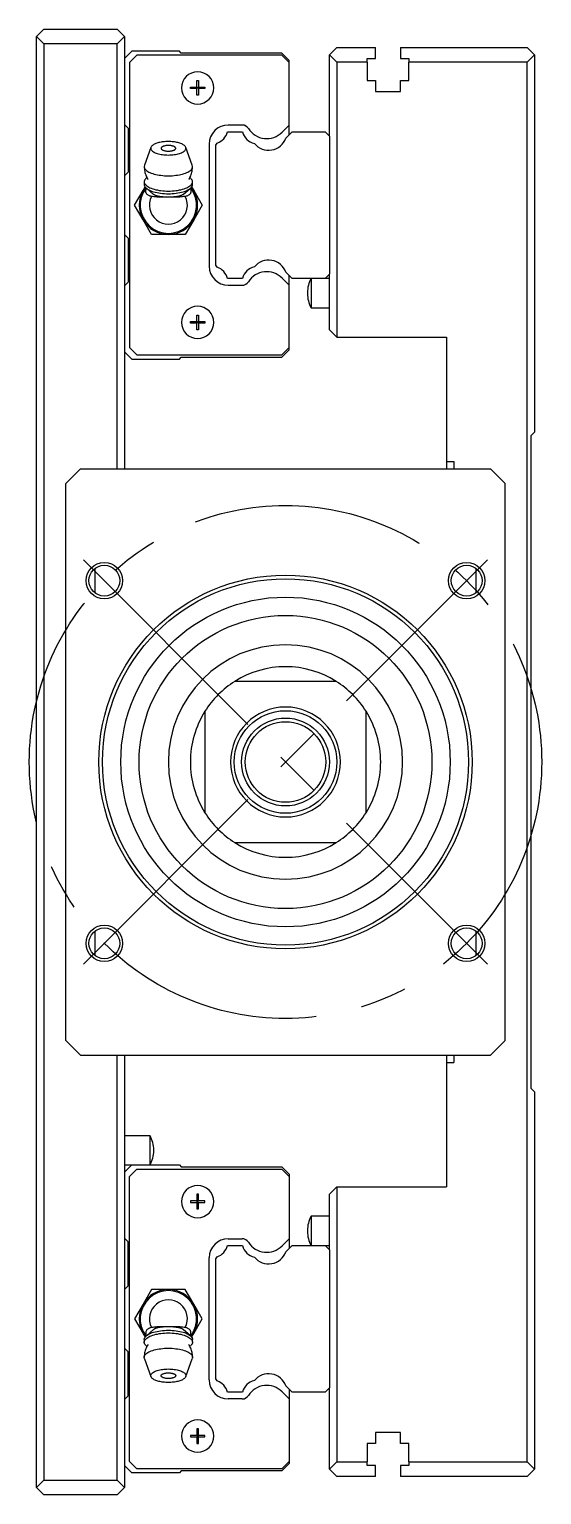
# Model space of a CAD drawing. Extents: x -20 to 920, y -365 to 120.
# Drawn here: x 849.8 to 919.8, y -100 to 100 of the extents above; entities that cross this region are included whole.
import ezdxf

# ---------------------------------------------------------------- set-up
doc = ezdxf.new("R2010")
doc.units = 0
doc.linetypes.add('CENTER', pattern=[50.8, 31.75, -6.35, 6.35, -6.35])
doc.layers.get('0').update_dxf_attribs({"linetype": 'CONTINUOUS'})
doc.layers.add('CENTER', color=1, linetype='CENTER')

msp = doc.modelspace()

# ---------------------------------------------------------------- linework, layer by layer
at = {"color": 7, "linetype": 'CONTINUOUS'}
for p, q in [((851.79, 100), (850.79, 99)), ((850.79, -99), (850.79, 99)), ((850.79, 99), (851.79, 98)), ((851.79, 100), (861.79, 100)), ((862.79, 99), (861.79, 100)), ((861.79, 98), (862.79, 99)), ((862.79, 99), (862.79, 40)), ((861.79, 98), (851.79, 98)), ((851.79, 98), (851.79, -98)), ((861.79, 40), (861.79, 98)), ((863.79, 97), (862.79, 96)), ((864.49, 96.45), (863.49, 95.45)), ((870.29, 97), (863.79, 97)), ((884.29, 96.45), (864.49, 96.45)), ((870.54, 96.75), (870.29, 97)), ((884.29, 96.75), (870.54, 96.75)), ((885.29, 95.75), (884.29, 96.75)), ((885.29, 95.45), (884.29, 96.45)), ((890.79, 96.5), (891.79, 97.5)), ((890.79, 85.4), (890.79, 96.5)), ((891.79, 95.5), (890.79, 96.5)), ((891.79, 97.5), (897.09, 97.5)), ((895.94, 95.5), (895.94, 96)), ((895.94, 96), (897.09, 96)), ((897.09, 96), (897.09, 97.5)), ((900.49, 97.5), (917.79, 97.5)), ((900.49, 97.5), (900.49, 96)), ((900.49, 96), (901.64, 96)), ((901.64, 96), (901.64, 95.5)), ((917.79, 97.5), (918.79, 96.5)), ((918.79, 96.5), (917.79, 95.5)), ((918.79, 96.5), (918.79, 45)), ((863.49, 95.45), (863.49, 56.55)), ((885.29, 95.45), (885.29, 95.75)), ((885.29, 86.92), (885.29, 95.45)), ((895.94, 95.5), (891.79, 95.5)), ((891.79, 95.5), (891.79, 58)), ((895.94, 95.5), (895.94, 93)), ((901.64, 93), (901.64, 95.5)), ((917.79, 95.5), (901.64, 95.5)), ((917.79, -95.5), (917.79, 95.5)), ((871.79, 91.9), (871.79, 92.1)), ((871.79, 92.1), (872.69, 92.1)), ((872.69, 92.1), (872.69, 93)), ((872.69, 93), (872.89, 93)), ((872.69, 92.1), (872.79, 92)), ((872.89, 92.1), (872.79, 92)), ((872.89, 93), (872.89, 92.1)), ((872.89, 92.1), (873.79, 92.1)), ((873.79, 92.1), (873.79, 91.9)), ((895.94, 93), (897.09, 93)), ((897.09, 93), (897.09, 91.5)), ((900.49, 91.5), (900.49, 93)), ((900.49, 93), (901.64, 93)), ((872.69, 91.9), (871.79, 91.9)), ((872.69, 91.9), (872.79, 92)), ((872.69, 91), (872.69, 91.9)), ((872.89, 91), (872.69, 91)), ((872.89, 91.9), (872.79, 92)), ((873.79, 91.9), (872.89, 91.9)), ((872.89, 91.9), (872.89, 91)), ((897.09, 91.5), (900.49, 91.5)), ((862.79, 87), (863.29, 86.5)), ((863.29, 86.5), (863.29, 80.5)), ((876.85, 86), (878.93, 86)), ((878.87, 86.93), (876.96, 86.93)), ((885.29, 86.92), (884.33, 85.95)), ((885.29, 85.6), (885.29, 86.92)), ((885.29, 85.6), (885.69, 86)), ((885.69, 86), (890.19, 86)), ((890.19, 86), (890.79, 85.4)), ((866.48, 84.02), (866.44, 83.95)), ((866.54, 84.08), (866.48, 84.02)), ((866.6, 84.14), (866.54, 84.08)), ((866.68, 84.2), (866.6, 84.14)), ((866.77, 84.25), (866.68, 84.2)), ((866.86, 84.31), (866.77, 84.25)), ((866.97, 84.36), (866.86, 84.31)), ((867.09, 84.41), (866.97, 84.36)), ((867.21, 84.45), (867.09, 84.41)), ((867.35, 84.49), (867.21, 84.45)), ((867.49, 84.53), (867.35, 84.49)), ((867.64, 84.57), (867.49, 84.53)), ((867.79, 84.6), (867.64, 84.57)), ((867.95, 84.62), (867.79, 84.6)), ((868.11, 84.64), (867.95, 84.62)), ((868.02, 84.01), (867.97, 83.98)), ((868.08, 84.03), (868.02, 84.01)), ((868.15, 84.05), (868.08, 84.03)), ((868.28, 84.66), (868.11, 84.64)), ((868.22, 84.07), (868.15, 84.05)), ((868.29, 84.09), (868.22, 84.07)), ((868.45, 84.67), (868.28, 84.66)), ((868.37, 84.11), (868.29, 84.09)), ((868.45, 84.12), (868.37, 84.11)), ((868.62, 84.68), (868.45, 84.67)), ((868.53, 84.13), (868.45, 84.12)), ((868.62, 84.14), (868.53, 84.13)), ((868.79, 84.68), (868.62, 84.68)), ((868.7, 84.14), (868.62, 84.14)), ((868.79, 84.14), (868.7, 84.14)), ((868.96, 84.68), (868.79, 84.68)), ((868.88, 84.14), (868.79, 84.14)), ((868.96, 84.14), (868.88, 84.14)), ((869.13, 84.67), (868.96, 84.68)), ((869.05, 84.13), (868.96, 84.14)), ((869.13, 84.12), (869.05, 84.13)), ((869.3, 84.66), (869.13, 84.67)), ((869.21, 84.11), (869.13, 84.12)), ((869.29, 84.09), (869.21, 84.11)), ((869.36, 84.07), (869.29, 84.09)), ((869.47, 84.64), (869.3, 84.66)), ((869.43, 84.05), (869.36, 84.07)), ((869.5, 84.03), (869.43, 84.05)), ((869.63, 84.62), (869.47, 84.64)), ((869.56, 84.01), (869.5, 84.03)), ((869.61, 83.98), (869.56, 84.01)), ((869.79, 84.6), (869.63, 84.62)), ((869.94, 84.57), (869.79, 84.6)), ((870.09, 84.53), (869.94, 84.57)), ((870.23, 84.49), (870.09, 84.53)), ((870.37, 84.45), (870.23, 84.49)), ((870.49, 84.41), (870.37, 84.45)), ((870.61, 84.36), (870.49, 84.41)), ((870.72, 84.31), (870.61, 84.36)), ((870.81, 84.25), (870.72, 84.31)), ((870.9, 84.2), (870.81, 84.25)), ((870.98, 84.14), (870.9, 84.2)), ((871.04, 84.08), (870.98, 84.14)), ((871.1, 84.02), (871.04, 84.08)), ((871.14, 83.95), (871.1, 84.02)), ((874.36, 84.33), (874.36, 67.67)), ((875.29, 84.2), (875.45, 84.48)), ((875.29, 67.8), (875.29, 84.2)), ((884.84, 85.15), (885.29, 85.6)), ((890.79, 85.4), (890.79, 66.6)), ((866.41, 83.89), (865.52, 81.44)), ((866.41, 83.89), (866.39, 83.81)), ((866.39, 83.81), (866.39, 83.73)), ((866.39, 83.73), (866.41, 83.65)), ((866.44, 83.95), (866.41, 83.89)), ((866.41, 83.65), (866.44, 83.58)), ((866.44, 83.58), (866.49, 83.5)), ((866.49, 83.5), (866.56, 83.42)), ((866.56, 83.42), (866.64, 83.35)), ((866.64, 83.35), (866.74, 83.28)), ((866.74, 83.28), (866.85, 83.22)), ((866.85, 83.22), (866.98, 83.16)), ((866.98, 83.16), (867.12, 83.1)), ((867.12, 83.1), (867.27, 83.05)), ((867.27, 83.05), (867.44, 83)), ((867.44, 83), (867.61, 82.96)), ((867.61, 82.96), (867.8, 82.92)), ((867.81, 83.83), (867.79, 83.79)), ((867.79, 83.79), (867.79, 83.76)), ((867.79, 83.76), (867.79, 83.73)), ((867.79, 83.73), (867.81, 83.69)), ((867.8, 82.92), (867.99, 82.9)), ((867.82, 83.86), (867.81, 83.83)), ((867.81, 83.69), (867.82, 83.66)), ((867.85, 83.89), (867.82, 83.86)), ((867.82, 83.66), (867.85, 83.63)), ((867.88, 83.92), (867.85, 83.89)), ((867.85, 83.63), (867.88, 83.6)), ((867.92, 83.95), (867.88, 83.92)), ((867.88, 83.6), (867.92, 83.57)), ((867.97, 83.98), (867.92, 83.95)), ((867.92, 83.57), (867.97, 83.54)), ((867.97, 83.54), (868.02, 83.51)), ((867.99, 82.9), (868.18, 82.87)), ((868.02, 83.51), (868.08, 83.49)), ((868.08, 83.49), (868.15, 83.47)), ((868.15, 83.47), (868.22, 83.45)), ((868.18, 82.87), (868.38, 82.86)), ((868.22, 83.45), (868.29, 83.43)), ((868.29, 83.43), (868.37, 83.41)), ((868.37, 83.41), (868.45, 83.4)), ((868.38, 82.86), (868.59, 82.85)), ((868.45, 83.4), (868.53, 83.39)), ((868.53, 83.39), (868.62, 83.38)), ((868.59, 82.85), (868.79, 82.84)), ((868.62, 83.38), (868.7, 83.38)), ((868.7, 83.38), (868.79, 83.38)), ((868.79, 83.38), (868.88, 83.38)), ((868.79, 82.84), (868.99, 82.85)), ((868.88, 83.38), (868.96, 83.38)), ((868.96, 83.38), (869.05, 83.39)), ((868.99, 82.85), (869.2, 82.86)), ((869.05, 83.39), (869.13, 83.4)), ((869.13, 83.4), (869.21, 83.41)), ((869.2, 82.86), (869.4, 82.87)), ((869.21, 83.41), (869.29, 83.43)), ((869.29, 83.43), (869.36, 83.45)), ((869.36, 83.45), (869.43, 83.47)), ((869.4, 82.87), (869.59, 82.9)), ((869.43, 83.47), (869.5, 83.49)), ((869.5, 83.49), (869.56, 83.51)), ((869.56, 83.51), (869.61, 83.54)), ((869.59, 82.9), (869.78, 82.92)), ((869.66, 83.95), (869.61, 83.98)), ((869.61, 83.54), (869.66, 83.57)), ((869.7, 83.92), (869.66, 83.95)), ((869.66, 83.57), (869.7, 83.6)), ((869.73, 83.89), (869.7, 83.92)), ((869.7, 83.6), (869.73, 83.63)), ((869.76, 83.86), (869.73, 83.89)), ((869.73, 83.63), (869.76, 83.66)), ((869.77, 83.83), (869.76, 83.86)), ((869.76, 83.66), (869.77, 83.69)), ((869.79, 83.79), (869.77, 83.83)), ((869.77, 83.69), (869.79, 83.73)), ((869.78, 82.92), (869.97, 82.96)), ((869.79, 83.76), (869.79, 83.79)), ((869.79, 83.73), (869.79, 83.76)), ((869.97, 82.96), (870.14, 83)), ((870.14, 83), (870.31, 83.05)), ((870.31, 83.05), (870.46, 83.1)), ((870.46, 83.1), (870.6, 83.16)), ((870.6, 83.16), (870.73, 83.22)), ((870.73, 83.22), (870.84, 83.28)), ((870.84, 83.28), (870.94, 83.35)), ((870.94, 83.35), (871.02, 83.42)), ((871.02, 83.42), (871.09, 83.5)), ((871.09, 83.5), (871.14, 83.58)), ((871.17, 83.89), (871.14, 83.95)), ((871.14, 83.58), (871.17, 83.65)), ((871.19, 83.81), (871.17, 83.89)), ((872.06, 81.44), (871.17, 83.89)), ((871.17, 83.65), (871.19, 83.73)), ((871.19, 83.73), (871.19, 83.81)), ((863.29, 80.5), (862.79, 80)), ((865.52, 81.44), (865.49, 81.27)), ((865.49, 81.27), (865.5, 81.17)), ((865.49, 81.27), (865.49, 81.26)), ((865.49, 81.26), (865.49, 81.09)), ((865.49, 81.09), (865.51, 80.93)), ((865.5, 81.17), (865.53, 81.07)), ((865.51, 80.93), (865.53, 80.77)), ((865.53, 81.07), (865.58, 80.97)), ((865.53, 80.77), (865.56, 80.61)), ((865.56, 80.61), (865.59, 80.45)), ((865.58, 80.97), (865.65, 80.88)), ((865.59, 80.45), (865.64, 80.3)), ((865.64, 80.3), (865.69, 80.14)), ((865.65, 80.88), (865.74, 80.78)), ((865.69, 80.14), (865.74, 80)), ((865.74, 80.78), (865.85, 80.69)), ((865.85, 80.69), (865.98, 80.61)), ((865.98, 80.61), (866.12, 80.52)), ((866.12, 80.52), (866.28, 80.45)), ((866.28, 80.45), (866.46, 80.37)), ((866.46, 80.37), (866.65, 80.31)), ((866.65, 80.31), (866.85, 80.24)), ((866.85, 80.24), (867.07, 80.19)), ((867.07, 80.19), (867.29, 80.14)), ((867.29, 80.14), (867.53, 80.1)), ((867.53, 80.1), (867.77, 80.07)), ((867.77, 80.07), (868.02, 80.04)), ((868.02, 80.04), (868.27, 80.02)), ((868.27, 80.02), (868.53, 80.01)), ((868.53, 80.01), (868.79, 80)), ((868.79, 80), (869.05, 80.01)), ((869.05, 80.01), (869.31, 80.02)), ((869.31, 80.02), (869.56, 80.04)), ((869.56, 80.04), (869.81, 80.07)), ((869.81, 80.07), (870.05, 80.1)), ((870.05, 80.1), (870.29, 80.14)), ((870.29, 80.14), (870.51, 80.19)), ((870.51, 80.19), (870.73, 80.24)), ((870.73, 80.24), (870.93, 80.31)), ((870.93, 80.31), (871.12, 80.37)), ((871.12, 80.37), (871.3, 80.45)), ((871.3, 80.45), (871.46, 80.52)), ((871.46, 80.52), (871.6, 80.61)), ((871.6, 80.61), (871.73, 80.69)), ((871.73, 80.69), (871.84, 80.78)), ((871.77, 79.85), (871.84, 80.01)), ((871.84, 80.78), (871.93, 80.88)), ((871.84, 80.01), (871.9, 80.17)), ((871.9, 80.17), (871.95, 80.33)), ((871.93, 80.88), (872, 80.97)), ((871.95, 80.33), (872, 80.49)), ((872, 80.97), (872.05, 81.07)), ((872, 80.49), (872.03, 80.65)), ((872.03, 80.65), (872.06, 80.82)), ((872.05, 81.07), (872.08, 81.17)), ((872.09, 81.27), (872.06, 81.44)), ((872.06, 80.82), (872.08, 80.98)), ((872.08, 81.17), (872.09, 81.27)), ((872.08, 80.98), (872.09, 81.15)), ((872.09, 81.15), (872.09, 81.27)), ((865.33, 78), (865.61, 78.49)), ((865.51, 79.33), (865.49, 79.26)), ((865.49, 79.26), (865.49, 79.19)), ((865.49, 79.19), (865.5, 79.09)), ((865.49, 79.19), (865.49, 78.82)), ((865.49, 78.82), (865.49, 78.75)), ((865.49, 78.75), (865.51, 78.69)), ((865.5, 79.09), (865.53, 78.99)), ((865.53, 79.39), (865.51, 79.33)), ((865.51, 78.69), (865.53, 78.62)), ((865.56, 79.46), (865.53, 79.39)), ((865.53, 78.99), (865.58, 78.9)), ((865.53, 78.62), (865.56, 78.55)), ((865.61, 79.52), (865.56, 79.46)), ((865.56, 78.55), (865.61, 78.49)), ((865.58, 78.9), (865.65, 78.8)), ((865.66, 79.59), (865.61, 79.52)), ((865.61, 78.49), (865.66, 78.42)), ((865.65, 78.8), (865.74, 78.71)), ((865.72, 79.65), (865.66, 79.59)), ((865.66, 78.42), (865.72, 78.36)), ((865.7, 77.98), (865.71, 78.05)), ((865.71, 78.05), (865.73, 78.12)), ((865.79, 79.71), (865.72, 79.65)), ((865.72, 78.36), (865.79, 78.3)), ((865.73, 78.12), (865.75, 78.2)), ((865.74, 80), (865.81, 79.85)), ((865.74, 78.71), (865.85, 78.62)), ((865.75, 78.2), (865.78, 78.27)), ((865.78, 78.27), (865.79, 78.29)), ((865.85, 79.77), (865.79, 79.71)), ((865.79, 78.3), (865.91, 78.21)), ((865.79, 78.3), (866.78, 77.46)), ((865.81, 79.85), (865.88, 79.71)), ((865.85, 78.62), (865.98, 78.53)), ((865.88, 79.71), (865.96, 79.57)), ((865.91, 78.21), (866.05, 78.12)), ((865.96, 79.57), (865.99, 79.51)), ((865.98, 78.53), (866.12, 78.45)), ((866.05, 78.12), (866.21, 78.03)), ((866.12, 78.45), (866.28, 78.37)), ((866.21, 78.03), (866.38, 77.96)), ((866.28, 78.37), (866.46, 78.3)), ((866.46, 78.3), (866.65, 78.23)), ((866.65, 78.23), (866.85, 78.17)), ((866.85, 78.17), (867.07, 78.11)), ((867.07, 78.11), (867.29, 78.07)), ((867.29, 78.07), (867.53, 78.02)), ((867.53, 78.02), (867.77, 77.99)), ((869.81, 77.99), (870.05, 78.02)), ((870.05, 78.02), (870.29, 78.07)), ((870.29, 78.07), (870.51, 78.11)), ((870.51, 78.11), (870.73, 78.17)), ((870.73, 78.17), (870.93, 78.23)), ((870.8, 77.46), (871.79, 78.3)), ((870.93, 78.23), (871.12, 78.3)), ((871.12, 78.3), (871.3, 78.37)), ((871.2, 77.96), (871.37, 78.03)), ((871.3, 78.37), (871.46, 78.45)), ((871.37, 78.03), (871.53, 78.12)), ((871.46, 78.45), (871.6, 78.53)), ((871.53, 78.12), (871.67, 78.21)), ((871.59, 79.52), (871.61, 79.55)), ((871.6, 78.53), (871.73, 78.62)), ((871.61, 79.55), (871.69, 79.7)), ((871.67, 78.21), (871.79, 78.3)), ((871.69, 79.7), (871.77, 79.85)), ((871.79, 79.71), (871.73, 79.77)), ((871.73, 78.62), (871.84, 78.71)), ((871.86, 79.65), (871.79, 79.71)), ((871.79, 78.3), (871.86, 78.36)), ((871.79, 78.29), (871.8, 78.27)), ((871.8, 78.27), (871.83, 78.2)), ((871.83, 78.2), (871.85, 78.12)), ((871.84, 78.71), (871.93, 78.8)), ((871.85, 78.12), (871.87, 78.05)), ((871.92, 79.59), (871.86, 79.65)), ((871.86, 78.36), (871.92, 78.42)), ((871.87, 78.05), (871.88, 77.98)), ((871.97, 79.52), (871.92, 79.59)), ((871.92, 78.42), (871.97, 78.49)), ((871.93, 78.8), (872, 78.9)), ((872.02, 79.46), (871.97, 79.52)), ((871.97, 78.49), (872.02, 78.55)), ((871.97, 78.49), (872.25, 78)), ((872, 78.9), (872.05, 78.99)), ((872.05, 79.39), (872.02, 79.46)), ((872.02, 78.55), (872.05, 78.62)), ((872.07, 79.33), (872.05, 79.39)), ((872.05, 78.99), (872.08, 79.09)), ((872.05, 78.62), (872.07, 78.69)), ((872.09, 79.26), (872.07, 79.33)), ((872.07, 78.69), (872.09, 78.75)), ((872.08, 79.09), (872.09, 79.19)), ((872.09, 79.19), (872.09, 79.26)), ((872.09, 78.82), (872.09, 79.19)), ((872.09, 78.75), (872.09, 78.82)), ((864.17, 76), (865.33, 78)), ((865.7, 77.91), (865.7, 77.98)), ((865.71, 77.84), (865.7, 77.91)), ((865.72, 77.78), (865.71, 77.84)), ((865.73, 77.72), (865.72, 77.78)), ((865.76, 77.66), (865.73, 77.72)), ((865.79, 77.61), (865.76, 77.66)), ((865.82, 77.55), (865.79, 77.61)), ((865.87, 77.5), (865.82, 77.55)), ((865.91, 77.46), (865.87, 77.5)), ((865.97, 77.41), (865.91, 77.46)), ((866.03, 77.36), (865.97, 77.41)), ((866.11, 77.32), (866.03, 77.36)), ((866.19, 77.28), (866.11, 77.32)), ((866.28, 77.24), (866.19, 77.28)), ((866.38, 77.21), (866.28, 77.24)), ((866.38, 77.96), (866.58, 77.88)), ((866.47, 77.18), (866.38, 77.21)), ((866.63, 77.16), (866.47, 77.18)), ((866.58, 77.88), (866.78, 77.82)), ((866.79, 77.15), (866.63, 77.16)), ((866.78, 77.82), (867, 77.76)), ((866.79, 77.46), (866.78, 77.46)), ((866.83, 77.42), (866.79, 77.46)), ((866.94, 77.13), (866.79, 77.15)), ((866.89, 77.39), (866.83, 77.42)), ((866.95, 77.35), (866.89, 77.39)), ((867.1, 77.12), (866.94, 77.13)), ((867.01, 77.32), (866.95, 77.35)), ((867, 77.76), (867.24, 77.71)), ((867.07, 77.3), (867.01, 77.32)), ((867.15, 77.27), (867.07, 77.3)), ((867.27, 77.11), (867.1, 77.12)), ((867.22, 77.25), (867.15, 77.27)), ((867.3, 77.23), (867.22, 77.25)), ((867.24, 77.71), (867.48, 77.66)), ((867.43, 77.1), (867.27, 77.11)), ((867.38, 77.21), (867.3, 77.23)), ((867.47, 77.19), (867.38, 77.21)), ((867.58, 77.09), (867.43, 77.1)), ((867.54, 77.18), (867.47, 77.19)), ((867.48, 77.66), (867.73, 77.63)), ((867.62, 77.16), (867.54, 77.18)), ((867.76, 77.09), (867.58, 77.09)), ((867.7, 77.15), (867.62, 77.16)), ((867.78, 77.14), (867.7, 77.15)), ((867.73, 77.63), (867.99, 77.6)), ((867.94, 77.08), (867.76, 77.09)), ((867.77, 77.99), (868.02, 77.96)), ((867.87, 77.13), (867.78, 77.14)), ((867.95, 77.13), (867.87, 77.13)), ((868.1, 77.08), (867.94, 77.08)), ((868.04, 77.12), (867.95, 77.13)), ((867.99, 77.6), (868.25, 77.58)), ((868.02, 77.96), (868.27, 77.94)), ((868.13, 77.11), (868.04, 77.12)), ((868.27, 77.08), (868.1, 77.08)), ((868.22, 77.11), (868.13, 77.11)), ((868.32, 77.1), (868.22, 77.11)), ((868.25, 77.58), (868.52, 77.56)), ((868.27, 77.94), (868.53, 77.93)), ((868.44, 77.07), (868.27, 77.08)), ((868.4, 77.1), (868.32, 77.1)), ((868.47, 77.1), (868.4, 77.1)), ((868.62, 77.07), (868.44, 77.07)), ((868.55, 77.1), (868.47, 77.1)), ((868.52, 77.56), (868.79, 77.56)), ((868.53, 77.93), (868.79, 77.93)), ((868.63, 77.09), (868.55, 77.1)), ((868.79, 77.07), (868.62, 77.07)), ((868.71, 77.09), (868.63, 77.09)), ((868.79, 77.09), (868.71, 77.09)), ((868.79, 77.93), (869.05, 77.93)), ((868.79, 77.56), (869.06, 77.56)), ((868.87, 77.09), (868.79, 77.09)), ((868.99, 77.07), (868.79, 77.07)), ((868.95, 77.09), (868.87, 77.09)), ((869.03, 77.1), (868.95, 77.09)), ((869.19, 77.07), (868.99, 77.07)), ((869.11, 77.1), (869.03, 77.1)), ((869.05, 77.93), (869.31, 77.94)), ((869.06, 77.56), (869.33, 77.58)), ((869.18, 77.1), (869.11, 77.1)), ((869.26, 77.1), (869.18, 77.1)), ((869.4, 77.08), (869.19, 77.07)), ((869.36, 77.11), (869.26, 77.1)), ((869.31, 77.94), (869.56, 77.96)), ((869.33, 77.58), (869.59, 77.6)), ((869.45, 77.11), (869.36, 77.11)), ((869.59, 77.08), (869.4, 77.08)), ((869.54, 77.12), (869.45, 77.11)), ((869.63, 77.13), (869.54, 77.12)), ((869.56, 77.96), (869.81, 77.99)), ((869.59, 77.6), (869.85, 77.63)), ((869.79, 77.09), (869.59, 77.08)), ((869.71, 77.13), (869.63, 77.13)), ((869.8, 77.14), (869.71, 77.13)), ((870, 77.09), (869.79, 77.09)), ((869.88, 77.15), (869.8, 77.14)), ((869.85, 77.63), (870.1, 77.66)), ((869.96, 77.16), (869.88, 77.15)), ((870.04, 77.18), (869.96, 77.16)), ((870.18, 77.1), (870, 77.09)), ((870.11, 77.19), (870.04, 77.18)), ((870.1, 77.66), (870.34, 77.71)), ((870.2, 77.21), (870.11, 77.19)), ((870.37, 77.11), (870.18, 77.1)), ((870.28, 77.23), (870.2, 77.21)), ((870.36, 77.25), (870.28, 77.23)), ((870.34, 77.71), (870.58, 77.76)), ((870.43, 77.27), (870.36, 77.25)), ((870.57, 77.13), (870.37, 77.11)), ((870.51, 77.3), (870.43, 77.27)), ((870.57, 77.32), (870.51, 77.3)), ((870.63, 77.35), (870.57, 77.32)), ((870.74, 77.14), (870.57, 77.13)), ((870.58, 77.76), (870.8, 77.82)), ((870.69, 77.39), (870.63, 77.35)), ((870.75, 77.42), (870.69, 77.39)), ((870.92, 77.16), (870.74, 77.14)), ((870.79, 77.46), (870.75, 77.42)), ((870.8, 77.46), (870.79, 77.46)), ((870.8, 77.82), (871, 77.88)), ((871.11, 77.18), (870.92, 77.16)), ((871, 77.88), (871.2, 77.96)), ((871.2, 77.21), (871.11, 77.18)), ((871.3, 77.24), (871.2, 77.21)), ((871.39, 77.28), (871.3, 77.24)), ((871.47, 77.32), (871.39, 77.28)), ((871.54, 77.36), (871.47, 77.32)), ((871.61, 77.41), (871.54, 77.36)), ((871.67, 77.46), (871.61, 77.41)), ((871.71, 77.5), (871.67, 77.46)), ((871.76, 77.55), (871.71, 77.5)), ((871.79, 77.61), (871.76, 77.55)), ((871.82, 77.66), (871.79, 77.61)), ((871.85, 77.72), (871.82, 77.66)), ((871.86, 77.78), (871.85, 77.72)), ((871.87, 77.84), (871.86, 77.78)), ((871.88, 77.91), (871.87, 77.84)), ((871.88, 77.98), (871.88, 77.91)), ((872.25, 78), (873.41, 76)), ((865.33, 74), (864.17, 76)), ((873.41, 76), (872.25, 74)), ((866.48, 72), (865.33, 74)), ((872.25, 74), (871.1, 72)), ((862.79, 72), (863.29, 71.5)), ((863.29, 71.5), (863.29, 65.5)), ((868.79, 72), (866.48, 72)), ((871.1, 72), (868.79, 72)), ((875.45, 67.52), (875.29, 67.8)), ((884.33, 66.05), (885.29, 65.08)), ((885.69, 66), (884.84, 66.85)), ((885.29, 65.08), (885.29, 66.4)), ((890.79, 66.6), (890.19, 66)), ((890.79, 59), (890.79, 66.6)), ((863.29, 65.5), (862.79, 65)), ((878.93, 66), (876.85, 66)), ((876.96, 65.07), (878.87, 65.07)), ((885.29, 56.55), (885.29, 65.08)), ((890.19, 66), (885.69, 66)), ((887.79, 64.06), (887.79, 63.94)), ((888.29, 66), (888.29, 62)), ((890.79, 66), (890.19, 66)), ((871.79, 59.9), (871.79, 60.1)), ((871.79, 60.1), (872.69, 60.1)), ((872.69, 60.1), (872.69, 61)), ((872.69, 61), (872.89, 61)), ((872.69, 60.1), (872.79, 60)), ((872.89, 60.1), (872.79, 60)), ((872.89, 61), (872.89, 60.1)), ((872.89, 60.1), (873.79, 60.1)), ((873.79, 60.1), (873.79, 59.9)), ((888.29, 62), (890.79, 62)), ((872.69, 59.9), (871.79, 59.9)), ((872.69, 59.9), (872.79, 60)), ((872.69, 59), (872.69, 59.9)), ((872.89, 59), (872.69, 59)), ((872.89, 59.9), (872.79, 60)), ((873.79, 59.9), (872.89, 59.9)), ((872.89, 59.9), (872.89, 59)), ((890.79, 59), (891.79, 58)), ((863.49, 56.55), (864.49, 55.55)), ((884.29, 55.55), (885.29, 56.55)), ((884.29, 55.25), (885.29, 56.25)), ((885.29, 56.25), (885.29, 56.55)), ((891.79, 58), (906.79, 58)), ((906.79, 58), (906.79, 41)), ((862.79, 56), (863.79, 55)), ((863.79, 55), (870.29, 55)), ((864.49, 55.55), (884.29, 55.55)), ((870.29, 55), (870.54, 55.25)), ((870.54, 55.25), (884.29, 55.25)), ((918.29, 44.5), (918.79, 45)), ((918.29, 44.5), (918.29, -44.5)), ((906.79, 41), (906.79, 40)), ((906.79, 41), (907.79, 41)), ((907.79, 41), (907.79, 40)), ((856.79, 40), (854.79, 38)), ((856.79, 40), (912.79, 40)), ((914.79, 38), (912.79, 40)), ((854.79, -38), (854.79, 38)), ((914.79, -38), (914.79, 38)), ((858.79, 23.06), (858.79, 26.44)), ((910.79, 26.44), (910.79, 23.06)), ((891.72, 11), (877.86, 11)), ((873.79, 6.93), (873.79, -6.93)), ((895.79, -6.93), (895.79, 6.93)), ((877.86, -11), (891.72, -11)), ((858.79, -26.44), (858.79, -23.06)), ((910.79, -23.06), (910.79, -26.44)), ((854.79, -38), (856.79, -40)), ((912.79, -40), (914.79, -38)), ((856.79, -40), (912.79, -40)), ((861.79, -98), (861.79, -40)), ((862.79, -40), (862.79, -99)), ((906.79, -40), (906.79, -41)), ((907.79, -40), (907.79, -41)), ((906.79, -41), (907.79, -41)), ((906.79, -41), (906.79, -58)), ((918.79, -45), (918.29, -44.5)), ((918.79, -45), (918.79, -96.5)), ((866.29, -51), (862.79, -51)), ((866.29, -53), (866.29, -51)), ((866.29, -55), (866.29, -53)), ((866.79, -53.06), (866.79, -52.94)), ((862.79, -55), (863.79, -55)), ((862.79, -56), (863.79, -55)), ((863.49, -56.55), (864.49, -55.55)), ((863.79, -55), (870.29, -55)), ((864.49, -55.55), (884.29, -55.55)), ((870.29, -55), (870.54, -55.25)), ((870.54, -55.25), (884.29, -55.25)), ((884.29, -55.25), (885.29, -56.25)), ((884.29, -55.55), (885.29, -56.55)), ((863.49, -95.45), (863.49, -56.55)), ((885.29, -56.25), (885.29, -56.55)), ((885.29, -56.55), (885.29, -65.08)), ((891.79, -58), (890.79, -59)), ((891.79, -58), (906.79, -58)), ((891.79, -58), (891.79, -95.5)), ((872.69, -59.9), (871.79, -59.9)), ((871.79, -59.9), (871.79, -60.1)), ((872.69, -59), (872.69, -59.9)), ((872.89, -59), (872.69, -59)), ((872.69, -59.9), (872.79, -60)), ((872.69, -60.1), (872.79, -60)), ((872.89, -59.9), (872.79, -60)), ((872.89, -60.1), (872.79, -60)), ((872.89, -59.9), (872.89, -59)), ((873.79, -59.9), (872.89, -59.9)), ((873.79, -60.1), (873.79, -59.9)), ((890.79, -66.6), (890.79, -59)), ((871.79, -60.1), (872.69, -60.1)), ((872.69, -60.1), (872.69, -61)), ((872.69, -61), (872.89, -61)), ((872.89, -60.1), (873.79, -60.1)), ((872.89, -61), (872.89, -60.1)), ((890.79, -62), (888.29, -62)), ((888.29, -62), (888.29, -66)), ((887.79, -63.94), (887.79, -64.06)), ((863.29, -65.5), (862.79, -65)), ((863.29, -71.5), (863.29, -65.5)), ((876.85, -66), (878.93, -66)), ((876.96, -65.07), (878.87, -65.07)), ((884.33, -66.05), (885.29, -65.08)), ((885.29, -65.08), (885.29, -66.4)), ((885.29, -66.4), (885.69, -66)), ((885.69, -66), (890.19, -66)), ((890.19, -66), (890.79, -66)), ((890.19, -66), (890.79, -66.6)), ((874.36, -84.33), (874.36, -67.67)), ((875.29, -67.8), (875.45, -67.52)), ((875.29, -84.2), (875.29, -67.8)), ((884.84, -66.85), (885.29, -66.4)), ((890.79, -66.6), (890.79, -85.4)), ((862.79, -72), (863.29, -71.5)), ((866.48, -72), (865.33, -74)), ((868.79, -72), (866.48, -72)), ((871.1, -72), (868.79, -72)), ((872.25, -74), (871.1, -72)), ((865.33, -74), (864.17, -76)), ((873.41, -76), (872.25, -74)), ((864.17, -76), (865.33, -78)), ((872.25, -78), (873.41, -76)), ((865.33, -78), (865.61, -78.49)), ((865.71, -77.85), (865.7, -77.91)), ((865.7, -77.91), (865.7, -77.98)), ((865.7, -77.98), (865.71, -78.05)), ((865.72, -77.78), (865.71, -77.85)), ((865.73, -77.72), (865.72, -77.78)), ((865.76, -77.66), (865.73, -77.72)), ((865.79, -77.61), (865.76, -77.66)), ((866.78, -77.46), (865.79, -78.3)), ((865.82, -77.55), (865.79, -77.61)), ((865.86, -77.5), (865.82, -77.55)), ((865.91, -77.46), (865.86, -77.5)), ((865.97, -77.41), (865.91, -77.46)), ((866.03, -77.36), (865.97, -77.41)), ((866.11, -77.32), (866.03, -77.36)), ((866.19, -77.28), (866.11, -77.32)), ((866.28, -77.24), (866.19, -77.28)), ((866.21, -78.03), (866.38, -77.96)), ((866.37, -77.21), (866.28, -77.24)), ((866.47, -77.18), (866.37, -77.21)), ((866.38, -77.96), (866.58, -77.88)), ((866.65, -77.16), (866.47, -77.18)), ((866.58, -77.88), (866.78, -77.82)), ((866.82, -77.14), (866.65, -77.16)), ((866.81, -77.44), (866.78, -77.46)), ((866.78, -77.82), (867, -77.76)), ((866.86, -77.4), (866.81, -77.44)), ((867.01, -77.13), (866.82, -77.14)), ((866.9, -77.38), (866.86, -77.4)), ((866.94, -77.36), (866.9, -77.38)), ((866.99, -77.33), (866.94, -77.36)), ((867.04, -77.31), (866.99, -77.33)), ((867, -77.76), (867.24, -77.71)), ((867.2, -77.11), (867.01, -77.13)), ((867.09, -77.29), (867.04, -77.31)), ((867.15, -77.27), (867.09, -77.29)), ((867.17, -77.26), (867.15, -77.27)), ((867.21, -77.25), (867.17, -77.26)), ((867.39, -77.1), (867.2, -77.11)), ((867.24, -77.24), (867.21, -77.25)), ((867.28, -77.23), (867.24, -77.24)), ((867.24, -77.71), (867.48, -77.66)), ((867.32, -77.22), (867.28, -77.23)), ((867.36, -77.21), (867.32, -77.22)), ((867.41, -77.2), (867.36, -77.21)), ((867.58, -77.09), (867.39, -77.1)), ((867.47, -77.19), (867.41, -77.2)), ((867.55, -77.17), (867.47, -77.19)), ((867.48, -77.66), (867.73, -77.63)), ((867.53, -78.02), (867.77, -77.99)), ((867.63, -77.16), (867.55, -77.17)), ((867.78, -77.09), (867.58, -77.09)), ((867.7, -77.15), (867.63, -77.16)), ((867.76, -77.14), (867.7, -77.15)), ((867.73, -77.63), (867.99, -77.6)), ((867.82, -77.14), (867.76, -77.14)), ((867.77, -77.99), (868.02, -77.96)), ((867.98, -77.08), (867.78, -77.09)), ((867.87, -77.13), (867.82, -77.14)), ((867.94, -77.13), (867.87, -77.13)), ((868.02, -77.12), (867.94, -77.13)), ((868.18, -77.08), (867.98, -77.08)), ((867.99, -77.6), (868.25, -77.58)), ((868.1, -77.11), (868.02, -77.12)), ((868.02, -77.96), (868.27, -77.94)), ((868.17, -77.11), (868.1, -77.11)), ((868.25, -77.11), (868.17, -77.11)), ((868.38, -77.07), (868.18, -77.08)), ((868.32, -77.1), (868.25, -77.11)), ((868.25, -77.58), (868.52, -77.56)), ((868.27, -77.94), (868.53, -77.93)), ((868.4, -77.1), (868.32, -77.1)), ((868.59, -77.07), (868.38, -77.07)), ((868.48, -77.1), (868.4, -77.1)), ((868.55, -77.1), (868.48, -77.1)), ((868.52, -77.56), (868.79, -77.56)), ((868.53, -77.93), (868.79, -77.93)), ((868.63, -77.09), (868.55, -77.1)), ((868.79, -77.07), (868.59, -77.07)), ((868.71, -77.09), (868.63, -77.09)), ((868.79, -77.09), (868.71, -77.09)), ((868.99, -77.07), (868.79, -77.07)), ((868.87, -77.09), (868.79, -77.09)), ((868.79, -77.56), (869.06, -77.56)), ((868.79, -77.93), (869.05, -77.93)), ((868.95, -77.09), (868.87, -77.09)), ((869.03, -77.1), (868.95, -77.09)), ((869.2, -77.07), (868.99, -77.07)), ((869.1, -77.1), (869.03, -77.1)), ((869.05, -77.93), (869.31, -77.94)), ((869.06, -77.56), (869.33, -77.58)), ((869.18, -77.1), (869.1, -77.1)), ((869.26, -77.1), (869.18, -77.1)), ((869.4, -77.08), (869.2, -77.07)), ((869.32, -77.11), (869.26, -77.1)), ((869.31, -77.94), (869.56, -77.96)), ((869.37, -77.11), (869.32, -77.11)), ((869.33, -77.58), (869.59, -77.6)), ((869.43, -77.11), (869.37, -77.11)), ((869.6, -77.08), (869.4, -77.08)), ((869.48, -77.11), (869.43, -77.11)), ((869.54, -77.12), (869.48, -77.11)), ((869.6, -77.12), (869.54, -77.12)), ((869.56, -77.96), (869.81, -77.99)), ((869.59, -77.6), (869.85, -77.63)), ((869.8, -77.09), (869.6, -77.08)), ((869.66, -77.13), (869.6, -77.12)), ((869.71, -77.13), (869.66, -77.13)), ((869.76, -77.14), (869.71, -77.13)), ((869.8, -77.14), (869.76, -77.14)), ((870, -77.09), (869.8, -77.09)), ((869.86, -77.15), (869.8, -77.14)), ((869.81, -77.99), (870.05, -78.02)), ((869.85, -77.63), (870.1, -77.66)), ((869.91, -77.16), (869.86, -77.15)), ((869.98, -77.17), (869.91, -77.16)), ((870.04, -77.18), (869.98, -77.17)), ((870.19, -77.1), (870, -77.09)), ((870.11, -77.19), (870.04, -77.18)), ((870.1, -77.66), (870.34, -77.71)), ((870.2, -77.21), (870.11, -77.19)), ((870.38, -77.11), (870.19, -77.1)), ((870.27, -77.22), (870.2, -77.21)), ((870.33, -77.24), (870.27, -77.22)), ((870.39, -77.26), (870.33, -77.24)), ((870.34, -77.71), (870.58, -77.76)), ((870.57, -77.13), (870.38, -77.11)), ((870.43, -77.27), (870.39, -77.26)), ((870.5, -77.29), (870.43, -77.27)), ((870.56, -77.32), (870.5, -77.29)), ((870.62, -77.34), (870.56, -77.32)), ((870.75, -77.14), (870.57, -77.13)), ((870.58, -77.76), (870.8, -77.82)), ((870.67, -77.37), (870.62, -77.34)), ((870.72, -77.4), (870.67, -77.37)), ((870.76, -77.43), (870.72, -77.4)), ((870.93, -77.16), (870.75, -77.14)), ((870.8, -77.46), (870.76, -77.43)), ((871.79, -78.3), (870.8, -77.46)), ((870.8, -77.82), (871, -77.88)), ((871.11, -77.18), (870.93, -77.16)), ((871, -77.88), (871.2, -77.96)), ((871.21, -77.21), (871.11, -77.18)), ((871.2, -77.96), (871.37, -78.03)), ((871.3, -77.24), (871.21, -77.21)), ((871.39, -77.28), (871.3, -77.24)), ((871.47, -77.32), (871.39, -77.28)), ((871.55, -77.36), (871.47, -77.32)), ((871.61, -77.41), (871.55, -77.36)), ((871.67, -77.46), (871.61, -77.41)), ((871.71, -77.5), (871.67, -77.46)), ((871.76, -77.55), (871.71, -77.5)), ((871.79, -77.61), (871.76, -77.55)), ((871.82, -77.66), (871.79, -77.61)), ((871.85, -77.72), (871.82, -77.66)), ((871.86, -77.78), (871.85, -77.72)), ((871.87, -77.84), (871.86, -77.78)), ((871.88, -77.91), (871.87, -77.84)), ((871.87, -78.05), (871.88, -77.98)), ((871.88, -77.98), (871.88, -77.91)), ((871.97, -78.49), (872.25, -78)), ((863.29, -80.5), (862.79, -80)), ((865.49, -78.75), (865.51, -78.69)), ((865.49, -78.82), (865.49, -78.75)), ((865.49, -78.82), (865.49, -79.19)), ((865.49, -79.19), (865.5, -79.09)), ((865.49, -79.26), (865.49, -79.19)), ((865.51, -79.33), (865.49, -79.26)), ((865.5, -79.09), (865.53, -78.99)), ((865.51, -78.69), (865.53, -78.62)), ((865.53, -79.39), (865.51, -79.33)), ((865.53, -78.62), (865.56, -78.55)), ((865.53, -78.99), (865.58, -78.9)), ((865.56, -79.46), (865.53, -79.39)), ((865.56, -78.55), (865.61, -78.49)), ((865.61, -79.52), (865.56, -79.46)), ((865.58, -78.9), (865.65, -78.8)), ((865.61, -78.49), (865.66, -78.42)), ((865.66, -79.59), (865.61, -79.52)), ((865.65, -78.8), (865.74, -78.71)), ((865.66, -78.42), (865.72, -78.36)), ((865.72, -79.65), (865.66, -79.59)), ((865.71, -78.05), (865.73, -78.12)), ((865.72, -78.36), (865.79, -78.3)), ((865.79, -79.71), (865.72, -79.65)), ((865.73, -78.12), (865.75, -78.2)), ((865.74, -78.71), (865.85, -78.62)), ((865.81, -79.85), (865.74, -80.01)), ((865.75, -78.2), (865.78, -78.27)), ((865.78, -78.27), (865.79, -78.29)), ((865.79, -78.3), (865.91, -78.21)), ((865.79, -79.71), (865.85, -79.77)), ((865.89, -79.7), (865.81, -79.85)), ((865.85, -78.62), (865.98, -78.53)), ((865.97, -79.55), (865.89, -79.7)), ((865.91, -78.21), (866.05, -78.12)), ((865.99, -79.52), (865.97, -79.55)), ((865.98, -78.53), (866.12, -78.45)), ((866.05, -78.12), (866.21, -78.03)), ((866.12, -78.45), (866.28, -78.37)), ((866.28, -78.37), (866.46, -78.3)), ((866.46, -78.3), (866.65, -78.23)), ((866.65, -78.23), (866.85, -78.17)), ((866.85, -78.17), (867.07, -78.11)), ((867.07, -78.11), (867.29, -78.07)), ((867.29, -78.07), (867.53, -78.02)), ((870.05, -78.02), (870.29, -78.07)), ((870.29, -78.07), (870.51, -78.11)), ((870.51, -78.11), (870.73, -78.17)), ((870.73, -78.17), (870.93, -78.23)), ((870.93, -78.23), (871.12, -78.3)), ((871.12, -78.3), (871.3, -78.37)), ((871.3, -78.37), (871.46, -78.45)), ((871.37, -78.03), (871.53, -78.12)), ((871.46, -78.45), (871.6, -78.53)), ((871.53, -78.12), (871.67, -78.21)), ((871.62, -79.57), (871.59, -79.51)), ((871.6, -78.53), (871.73, -78.62)), ((871.7, -79.71), (871.62, -79.57)), ((871.67, -78.21), (871.79, -78.3)), ((871.77, -79.85), (871.7, -79.71)), ((871.73, -78.62), (871.84, -78.71)), ((871.73, -79.77), (871.79, -79.71)), ((871.84, -80), (871.77, -79.85)), ((871.79, -78.29), (871.8, -78.27)), ((871.79, -78.3), (871.86, -78.36)), ((871.86, -79.65), (871.79, -79.71)), ((871.8, -78.27), (871.83, -78.2)), ((871.83, -78.2), (871.85, -78.12)), ((871.84, -78.71), (871.93, -78.8)), ((871.89, -80.14), (871.84, -80)), ((871.85, -78.12), (871.87, -78.05)), ((871.86, -78.36), (871.92, -78.42)), ((871.92, -79.59), (871.86, -79.65)), ((871.92, -78.42), (871.97, -78.49)), ((871.97, -79.52), (871.92, -79.59)), ((871.93, -78.8), (872, -78.9)), ((871.97, -78.49), (872.02, -78.55)), ((872.02, -79.46), (871.97, -79.52)), ((872, -78.9), (872.05, -78.99)), ((872.02, -78.55), (872.05, -78.62)), ((872.05, -79.39), (872.02, -79.46)), ((872.05, -78.62), (872.07, -78.69)), ((872.05, -78.99), (872.08, -79.09)), ((872.07, -79.33), (872.05, -79.39)), ((872.07, -78.69), (872.09, -78.75)), ((872.09, -79.26), (872.07, -79.33)), ((872.08, -79.09), (872.09, -79.19)), ((872.09, -78.75), (872.09, -78.82)), ((872.09, -79.19), (872.09, -78.82)), ((872.09, -79.19), (872.09, -79.26)), ((863.29, -86.5), (863.29, -80.5)), ((865.5, -80.98), (865.49, -81.15)), ((865.49, -81.15), (865.49, -81.27)), ((865.49, -81.27), (865.5, -81.17)), ((865.52, -81.44), (865.49, -81.27)), ((865.52, -80.82), (865.5, -80.98)), ((865.5, -81.17), (865.53, -81.07)), ((865.55, -80.65), (865.52, -80.82)), ((865.52, -81.44), (866.41, -83.89)), ((865.53, -81.07), (865.58, -80.97)), ((865.58, -80.49), (865.55, -80.65)), ((865.63, -80.33), (865.58, -80.49)), ((865.58, -80.97), (865.65, -80.88)), ((865.68, -80.17), (865.63, -80.33)), ((865.65, -80.88), (865.74, -80.78)), ((865.74, -80.01), (865.68, -80.17)), ((865.74, -80.78), (865.85, -80.69)), ((865.85, -80.69), (865.98, -80.61)), ((865.98, -80.61), (866.12, -80.52)), ((866.12, -80.52), (866.28, -80.45)), ((866.28, -80.45), (866.46, -80.37)), ((866.46, -80.37), (866.65, -80.31)), ((866.65, -80.31), (866.85, -80.24)), ((866.85, -80.24), (867.07, -80.19)), ((867.07, -80.19), (867.29, -80.14)), ((867.29, -80.14), (867.53, -80.1)), ((867.53, -80.1), (867.77, -80.07)), ((867.77, -80.07), (868.02, -80.04)), ((868.02, -80.04), (868.27, -80.02)), ((868.27, -80.02), (868.53, -80.01)), ((868.53, -80.01), (868.79, -80)), ((868.79, -80), (869.05, -80.01)), ((869.05, -80.01), (869.31, -80.02)), ((869.31, -80.02), (869.56, -80.04)), ((869.56, -80.04), (869.81, -80.07)), ((869.81, -80.07), (870.05, -80.1)), ((870.05, -80.1), (870.29, -80.14)), ((870.29, -80.14), (870.51, -80.19)), ((870.51, -80.19), (870.73, -80.24)), ((870.73, -80.24), (870.93, -80.31)), ((870.93, -80.31), (871.12, -80.37)), ((871.12, -80.37), (871.3, -80.45)), ((871.17, -83.89), (872.06, -81.44)), ((871.3, -80.45), (871.46, -80.52)), ((871.46, -80.52), (871.6, -80.61)), ((871.6, -80.61), (871.73, -80.69)), ((871.73, -80.69), (871.84, -80.78)), ((871.84, -80.78), (871.93, -80.88)), ((871.94, -80.3), (871.89, -80.14)), ((871.93, -80.88), (872, -80.97)), ((871.99, -80.45), (871.94, -80.3)), ((872.02, -80.61), (871.99, -80.45)), ((872, -80.97), (872.05, -81.07)), ((872.05, -80.77), (872.02, -80.61)), ((872.07, -80.93), (872.05, -80.77)), ((872.05, -81.07), (872.08, -81.17)), ((872.09, -81.3), (872.06, -81.44)), ((872.09, -81.09), (872.07, -80.93)), ((872.08, -81.17), (872.09, -81.27)), ((872.09, -81.26), (872.09, -81.09)), ((872.09, -81.27), (872.09, -81.26)), ((872.09, -81.27), (872.09, -81.3)), ((866.39, -83.73), (866.41, -83.65)), ((866.39, -83.81), (866.39, -83.73)), ((866.41, -83.89), (866.39, -83.81)), ((866.41, -83.65), (866.44, -83.58)), ((866.44, -83.95), (866.41, -83.89)), ((866.44, -83.58), (866.49, -83.5)), ((866.48, -84.02), (866.44, -83.95)), ((866.49, -83.5), (866.56, -83.42)), ((866.56, -83.42), (866.64, -83.35)), ((866.64, -83.35), (866.74, -83.28)), ((866.74, -83.28), (866.85, -83.22)), ((866.85, -83.22), (866.98, -83.16)), ((866.98, -83.16), (867.12, -83.1)), ((867.12, -83.1), (867.27, -83.05)), ((867.27, -83.05), (867.44, -83)), ((867.44, -83), (867.61, -82.96)), ((867.61, -82.96), (867.8, -82.92)), ((867.79, -83.73), (867.81, -83.69)), ((867.79, -83.76), (867.79, -83.73)), ((867.79, -83.79), (867.79, -83.76)), ((867.81, -83.83), (867.79, -83.79)), ((867.8, -82.92), (867.99, -82.9)), ((867.81, -83.69), (867.82, -83.66)), ((867.82, -83.86), (867.81, -83.83)), ((867.82, -83.66), (867.85, -83.63)), ((867.85, -83.89), (867.82, -83.86)), ((867.85, -83.63), (867.88, -83.6)), ((867.88, -83.92), (867.85, -83.89)), ((867.88, -83.6), (867.92, -83.57)), ((867.92, -83.95), (867.88, -83.92)), ((867.92, -83.57), (867.97, -83.54)), ((867.97, -83.98), (867.92, -83.95)), ((867.97, -83.54), (868.02, -83.51)), ((868.02, -84.01), (867.97, -83.98)), ((867.99, -82.9), (868.18, -82.87)), ((868.02, -83.51), (868.08, -83.49)), ((868.08, -83.49), (868.15, -83.47)), ((868.15, -83.47), (868.22, -83.45)), ((868.18, -82.87), (868.38, -82.86)), ((868.22, -83.45), (868.29, -83.43)), ((868.29, -83.43), (868.37, -83.41)), ((868.37, -83.41), (868.45, -83.4)), ((868.38, -82.86), (868.59, -82.85)), ((868.45, -83.4), (868.53, -83.39)), ((868.53, -83.39), (868.62, -83.38)), ((868.59, -82.85), (868.79, -82.84)), ((868.62, -83.38), (868.7, -83.38)), ((868.7, -83.38), (868.79, -83.38)), ((868.79, -82.84), (868.99, -82.85)), ((868.79, -83.38), (868.88, -83.38)), ((868.88, -83.38), (868.96, -83.38)), ((868.96, -83.38), (869.05, -83.39)), ((868.99, -82.85), (869.2, -82.86)), ((869.05, -83.39), (869.13, -83.4)), ((869.13, -83.4), (869.21, -83.41)), ((869.2, -82.86), (869.4, -82.87)), ((869.21, -83.41), (869.29, -83.43)), ((869.29, -83.43), (869.36, -83.45)), ((869.36, -83.45), (869.43, -83.47)), ((869.4, -82.87), (869.59, -82.9)), ((869.43, -83.47), (869.5, -83.49)), ((869.5, -83.49), (869.56, -83.51)), ((869.56, -83.51), (869.61, -83.54)), ((869.61, -83.98), (869.56, -84.01)), ((869.59, -82.9), (869.78, -82.92)), ((869.61, -83.54), (869.66, -83.57)), ((869.66, -83.95), (869.61, -83.98)), ((869.66, -83.57), (869.7, -83.6)), ((869.7, -83.92), (869.66, -83.95)), ((869.7, -83.6), (869.73, -83.63)), ((869.73, -83.89), (869.7, -83.92)), ((869.73, -83.63), (869.76, -83.66)), ((869.76, -83.86), (869.73, -83.89)), ((869.76, -83.66), (869.77, -83.69)), ((869.77, -83.83), (869.76, -83.86)), ((869.77, -83.69), (869.79, -83.73)), ((869.79, -83.79), (869.77, -83.83)), ((869.78, -82.92), (869.97, -82.96)), ((869.79, -83.73), (869.79, -83.76)), ((869.79, -83.76), (869.79, -83.79)), ((869.97, -82.96), (870.14, -83)), ((870.14, -83), (870.31, -83.05)), ((870.31, -83.05), (870.46, -83.1)), ((870.46, -83.1), (870.6, -83.16)), ((870.6, -83.16), (870.73, -83.22)), ((870.73, -83.22), (870.84, -83.28)), ((870.84, -83.28), (870.94, -83.35)), ((870.94, -83.35), (871.02, -83.42)), ((871.02, -83.42), (871.09, -83.5)), ((871.09, -83.5), (871.14, -83.58)), ((871.14, -83.95), (871.1, -84.02)), ((871.14, -83.58), (871.17, -83.65)), ((871.17, -83.89), (871.14, -83.95)), ((871.17, -83.65), (871.19, -83.73)), ((871.19, -83.81), (871.17, -83.89)), ((871.19, -83.73), (871.19, -83.81)), ((866.54, -84.08), (866.48, -84.02)), ((866.6, -84.14), (866.54, -84.08)), ((866.68, -84.2), (866.6, -84.14)), ((866.77, -84.25), (866.68, -84.2)), ((866.86, -84.31), (866.77, -84.25)), ((866.97, -84.36), (866.86, -84.31)), ((867.09, -84.41), (866.97, -84.36)), ((867.21, -84.45), (867.09, -84.41)), ((867.35, -84.49), (867.21, -84.45)), ((867.49, -84.53), (867.35, -84.49)), ((867.64, -84.57), (867.49, -84.53)), ((867.79, -84.6), (867.64, -84.57)), ((867.95, -84.62), (867.79, -84.6)), ((868.11, -84.64), (867.95, -84.62)), ((868.08, -84.03), (868.02, -84.01)), ((868.15, -84.05), (868.08, -84.03)), ((868.28, -84.66), (868.11, -84.64)), ((868.22, -84.07), (868.15, -84.05)), ((868.29, -84.09), (868.22, -84.07)), ((868.45, -84.67), (868.28, -84.66)), ((868.37, -84.11), (868.29, -84.09)), ((868.45, -84.12), (868.37, -84.11)), ((868.53, -84.13), (868.45, -84.12)), ((868.62, -84.68), (868.45, -84.67)), ((868.62, -84.14), (868.53, -84.13)), ((868.7, -84.14), (868.62, -84.14)), ((868.79, -84.68), (868.62, -84.68)), ((868.79, -84.14), (868.7, -84.14)), ((868.88, -84.14), (868.79, -84.14)), ((868.96, -84.68), (868.79, -84.68)), ((868.96, -84.14), (868.88, -84.14)), ((869.05, -84.13), (868.96, -84.14)), ((869.13, -84.67), (868.96, -84.68)), ((869.13, -84.12), (869.05, -84.13)), ((869.21, -84.11), (869.13, -84.12)), ((869.3, -84.66), (869.13, -84.67)), ((869.29, -84.09), (869.21, -84.11)), ((869.36, -84.07), (869.29, -84.09)), ((869.47, -84.64), (869.3, -84.66)), ((869.43, -84.05), (869.36, -84.07)), ((869.5, -84.03), (869.43, -84.05)), ((869.63, -84.62), (869.47, -84.64)), ((869.56, -84.01), (869.5, -84.03)), ((869.79, -84.6), (869.63, -84.62)), ((869.94, -84.57), (869.79, -84.6)), ((870.09, -84.53), (869.94, -84.57)), ((870.23, -84.49), (870.09, -84.53)), ((870.37, -84.45), (870.23, -84.49)), ((870.49, -84.41), (870.37, -84.45)), ((870.61, -84.36), (870.49, -84.41)), ((870.72, -84.31), (870.61, -84.36)), ((870.81, -84.25), (870.72, -84.31)), ((870.9, -84.2), (870.81, -84.25)), ((870.98, -84.14), (870.9, -84.2)), ((871.04, -84.08), (870.98, -84.14)), ((871.1, -84.02), (871.04, -84.08)), ((875.45, -84.48), (875.29, -84.2)), ((878.93, -86), (876.85, -86)), ((885.29, -86.92), (884.33, -85.95)), ((885.69, -86), (884.84, -85.15)), ((885.29, -85.6), (885.29, -86.92)), ((890.19, -86), (885.69, -86)), ((890.79, -85.4), (890.19, -86)), ((890.79, -96.5), (890.79, -85.4)), ((862.79, -87), (863.29, -86.5)), ((878.87, -86.93), (876.96, -86.93)), ((885.29, -86.92), (885.29, -95.45)), ((872.69, -91.9), (871.79, -91.9)), ((871.79, -91.9), (871.79, -92.1)), ((872.69, -91), (872.69, -91.9)), ((872.89, -91), (872.69, -91)), ((872.69, -91.9), (872.79, -92)), ((872.69, -92.1), (872.79, -92)), ((872.89, -91.9), (872.79, -92)), ((872.89, -92.1), (872.79, -92)), ((872.89, -91.9), (872.89, -91)), ((873.79, -91.9), (872.89, -91.9)), ((873.79, -92.1), (873.79, -91.9)), ((897.09, -91.5), (897.09, -93)), ((900.49, -91.5), (897.09, -91.5)), ((900.49, -93), (900.49, -91.5)), ((871.79, -92.1), (872.69, -92.1)), ((872.69, -92.1), (872.69, -93)), ((872.69, -93), (872.89, -93)), ((872.89, -93), (872.89, -92.1)), ((872.89, -92.1), (873.79, -92.1)), ((897.09, -93), (895.94, -93)), ((895.94, -93), (895.94, -95.5)), ((901.64, -93), (900.49, -93)), ((901.64, -95.5), (901.64, -93)), ((863.79, -97), (862.79, -96)), ((864.49, -96.45), (863.49, -95.45)), ((885.29, -95.45), (884.29, -96.45)), ((885.29, -95.75), (884.29, -96.75)), ((885.29, -95.45), (885.29, -95.75)), ((890.79, -96.5), (891.79, -95.5)), ((891.79, -95.5), (895.94, -95.5)), ((895.94, -96), (895.94, -95.5)), ((897.09, -96), (895.94, -96)), ((897.09, -97.5), (897.09, -96)), ((901.64, -96), (900.49, -96)), ((900.49, -96), (900.49, -97.5)), ((901.64, -95.5), (917.79, -95.5)), ((901.64, -95.5), (901.64, -96)), ((917.79, -95.5), (918.79, -96.5)), ((851.79, -98), (850.79, -99)), ((851.79, -98), (861.79, -98)), ((862.79, -99), (861.79, -98)), ((870.29, -97), (863.79, -97)), ((884.29, -96.45), (864.49, -96.45)), ((870.54, -96.75), (870.29, -97)), ((884.29, -96.75), (870.54, -96.75)), ((891.79, -97.5), (890.79, -96.5)), ((897.09, -97.5), (891.79, -97.5)), ((917.79, -97.5), (900.49, -97.5)), ((918.79, -96.5), (917.79, -97.5)), ((850.79, -99), (851.79, -100)), ((861.79, -100), (862.79, -99)), ((861.79, -100), (851.79, -100))]:
    msp.add_line(p, q, dxfattribs=at)
at = {"color": 3, "linetype": 'CONTINUOUS'}
for centre in [(860.04, 24.75), (909.54, 24.75), (860.04, -24.75), (909.54, -24.75)]:
    msp.add_circle(centre, 2.5, dxfattribs=at)
at = {"color": 7, "linetype": 'CONTINUOUS'}
for centre, radius in [((860.04, 24.75), 2.1), ((909.54, 24.75), 2.1), ((884.79, 0), 25.5), ((884.79, 0), 25), ((884.79, 0), 22.5), ((884.79, 0), 20), ((884.79, 0), 7), ((884.79, 0), 6), ((884.79, 0), 5.5), ((860.04, -24.75), 2.1), ((909.54, -24.75), 2.1)]:
    msp.add_circle(centre, radius, dxfattribs=at)
for centre, radius, start, end in [((872.79, 92), 2.2, 0, 180), ((872.79, 92), 2.2, 180, 0), ((876.96, 84.33), 2.6, 90, 180), ((878.87, 85.93), 1, 32.3319, 90), ((878.86, 85.9), 1.03, 33.3353, 88.9965), ((882.23, 88.05), 2.97, 212.3321, 315), ((874.81, 86.48), 2.1, 287.8944, 346.7394), ((880.97, 86.48), 2.1, 193.2606, 258.3703), ((882.49, 86), 2.5, 219.0557, 340.1637), ((868.79, 76), 3.85, 142.5071, 37.4929), ((868.79, 76), 4, 142.1418, 150), ((868.79, 76), 4, 30, 37.8582), ((868.79, 76), 4, 150, 210), ((868.79, 76), 2.6, 152.9958, 27.0042), ((868.79, 76), 4, 330, 30), ((868.79, 76), 4, 210, 270), ((868.79, 76), 4, 270, 330), ((882.49, 66), 2.5, 19.8363, 140.9443), ((876.96, 67.67), 2.6, 180, 270), ((874.81, 65.52), 2.1, 13.2606, 72.1056), ((880.97, 65.52), 2.1, 101.6297, 166.7394), ((882.23, 63.95), 2.97, 44.9791, 147.6681), ((878.87, 66.07), 1, 270, 327.6675), ((891.79, 64.06), 4, 151.0305, 180), ((872.79, 60), 2.2, 0, 180), ((891.79, 63.94), 4, 180, 208.9695), ((872.79, 60), 2.2, 180, 0), ((884.79, 0), 16, 0, 180), ((884.79, 0), 16, 0, 180), ((884.79, 0), 13, 57.7958, 122.2042), ((884.79, 0), 13, 57.7958, 122.2042), ((884.79, 0), 13, 122.2042, 147.7958), ((884.79, 0), 13, 32.2042, 57.7958), ((884.79, 0), 13, 147.7958, 180), ((884.79, 0), 13, 147.7958, 180), ((884.79, 0), 7.5, 0, 180), ((884.79, 0), 13, 0, 32.2042), ((884.79, 0), 13, 0, 32.2042), ((884.79, 0), 16, 180, 0), ((884.79, 0), 16, 180, 0), ((884.79, 0), 13, 180, 212.2042), ((884.79, 0), 13, 180, 212.2042), ((884.79, 0), 7.5, 180, 0), ((884.79, 0), 13, 327.7958, 0), ((884.79, 0), 13, 327.7958, 0), ((884.79, 0), 13, 212.2042, 237.7958), ((884.79, 0), 13, 302.2042, 327.7958), ((884.79, 0), 13, 237.7958, 302.2042), ((884.79, 0), 13, 237.7958, 302.2042), ((862.79, -52.94), 4, 0, 28.9695), ((862.79, -53.06), 4, 331.0305, 0), ((872.79, -60), 2.2, 0, 180), ((872.79, -60), 2.2, 180, 0), ((891.79, -63.94), 4, 151.0305, 180), ((876.96, -67.67), 2.6, 90, 180), ((874.81, -65.52), 2.1, 287.8944, 346.7394), ((878.87, -66.07), 1, 32.3325, 90), ((880.97, -65.52), 2.1, 193.2606, 258.3703), ((882.23, -63.95), 2.97, 212.3319, 315.0209), ((891.79, -64.06), 4, 180, 208.9695), ((882.49, -66), 2.5, 219.0557, 340.1637), ((868.79, -76), 4, 90, 150), ((868.79, -76), 4, 30, 90), ((868.79, -76), 4, 150, 210), ((868.79, -76), 3.85, 322.5071, 217.4929), ((868.79, -76), 2.6, 332.9958, 207.0042), ((868.79, -76), 4, 330, 30), ((868.79, -76), 4, 210, 217.8582), ((868.79, -76), 4, 322.1418, 330), ((882.49, -86), 2.5, 19.8363, 140.9443), ((876.96, -84.33), 2.6, 180, 270), ((874.81, -86.48), 2.1, 13.2606, 72.1056), ((880.97, -86.48), 2.1, 101.6297, 166.7394), ((882.23, -88.05), 2.97, 45, 147.6679), ((878.87, -85.93), 1, 270, 327.6681), ((878.86, -85.9), 1.03, 271.0035, 326.6647), ((872.79, -92), 2.2, 0, 180), ((872.79, -92), 2.2, 180, 0)]:
    msp.add_arc(centre, radius, start, end, dxfattribs=at)
at = {"layer": 'CENTER', "color": 1, "linetype": 'CENTER'}
for p, q in [((857.21, -27.58), (912.37, 27.58)), ((857.21, 27.58), (912.37, -27.58))]:
    msp.add_line(p, q, dxfattribs=at)
msp.add_circle((884.79, 0), 35, dxfattribs=at)

doc.saveas('drawing.dxf')
